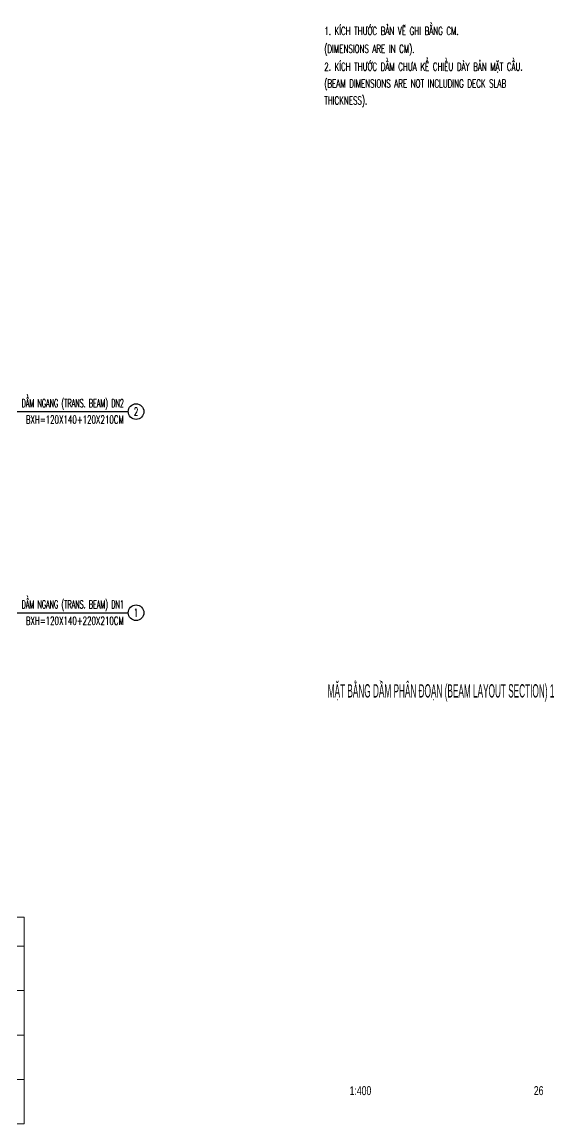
# Model space of a CAD drawing. Extents: x -687 to 941179, y -259 to 135874.
# Drawn here: x 784753 to 789541, y 92434 to 102349 of the extents above; entities that cross this region are included whole.
import ezdxf
from ezdxf.enums import TextEntityAlignment as Align

# ---------------------------------------------------------------- set-up
doc = ezdxf.new("R2010")
doc.units = 0
doc.header["$MEASUREMENT"] = 0
doc.layers.get('0').update_dxf_attribs({"color": 6, "linetype": 'CONTINUOUS'})
for name, color, linetype in [('Khung', 1, 'CONTINUOUS'), ('Kich thuoc', 2, 'CONTINUOUS'), ('Net vang', 2, 'CONTINUOUS'), ('Text', 4, 'CONTINUOUS'), ('vien', 3, 'CONTINUOUS')]:
    doc.layers.add(name, color=color, linetype=linetype)
doc.styles.add('CMB-2', font='Vhavanb.ttf', dxfattribs={"width": 1.5, "height": 2})
doc.styles.add('Kichthuoc', font='romans.shx', dxfattribs={"width": 0.5})
doc.styles.get("Standard").update_dxf_attribs({"font": 'vnsimpleh.shx', "width": 0.65})
doc.styles.add('Ten', font='Vharialn.ttf')
doc.dimstyles.new('Le 400', dxfattribs={"dimscale": 400, "dimtxt": 0.2, "dimasz": 0.15, "dimexe": 0.1, "dimexo": 0.2, "dimgap": 0.1, "dimtad": 1, "dimdec": 0, "dimzin": 0, "dimdsep": 46, "dimtxsty": 'Kichthuoc', "dimblk": 'ARCHTICK', "dimcen": 0, "dimdle": 0.1, "dimclrd": 4, "dimclre": 4, "dimclrt": 256, "dimadec": 0, "dimazin": 0, "dimtfac": 1, "dimtdec": 0, "dimtix": 1, "dimtmove": 2, "dimatfit": 3, "dimfxl": 1, "dimtolj": 1, "dimtzin": 0, "dimarcsym": 0})

# ---------------------------------------------------------------- blocks, each defined once
blk = doc.blocks.new('_ArchTick')
at = {"color": 0, "linetype": 'ByBlock', "const_width": 0.15}
blk.add_lwpolyline([(-0.5, -0.5), (0.5, 0.5)], dxfattribs=at)

msp = doc.modelspace()

# ---------------------------------------------------------------- linework, layer by layer
at = {"layer": 'Khung', "lineweight": 0}
for p, q in [((780684.4, 94294.3), (784771.7, 94294.3)), ((784771.7, 92434), (784771.7, 94294.3)), ((780684.4, 94034), (784771.7, 94034)), ((780684.4, 92434), (784771.7, 92434))]:
    msp.add_line(p, q, dxfattribs=at)
at = {"layer": 'Net vang'}
for centre in [(785779.8, 98844.3), (785779.8, 97034.3)]:
    msp.add_circle(centre, 70, dxfattribs=at)
at = {"layer": 'vien', "lineweight": 0}
for p, q in [((780684.4, 93634), (784771.7, 93634)), ((780684.4, 93234), (784771.7, 93234)), ((776819.6, 92834), (784771.7, 92834))]:
    msp.add_line(p, q, dxfattribs=at)

# ---------------------------------------------------------------- texts
at = {"layer": 'Text', "width": 0.65}
for s, p in [('1. kÝch th\xadíc b¶n vÏ ghi b»ng cm.', (787473.6, 102232.9)), ('(dimensions are in cm).', (787473.6, 102072.9))]:
    msp.add_text(s, height=71.995, dxfattribs=at).set_placement(p)
at = {"layer": 'Text', "lineweight": 0, "width": 0.65}
for s, p in [('2. kÝch th\xadíc dÇm ch\xada kÓ chiÒu dµy b¶n mÆt cÇu.', (787473.6, 101911.6)), ('(beam dimensions are not including deck slab ', (787473.6, 101759.8)), ('thickness).', (787473.6, 101608))]:
    msp.add_text(s, height=72, dxfattribs=at).set_placement(p)
at = {"layer": 'Text'}
for s, width, p in [('dÇm ngang (trans. beam) dn2', 0.5, (785669.6, 98883.7)), ('bXh=120X140+120x210cm', 0.65, (785669.6, 98736)), ('dÇm ngang (trans. beam) dn1', 0.5, (785669.6, 97073.7)), ('bXh=120X140+220x210cm', 0.65, (785669.6, 96926))]:
    msp.add_text(s, height=72, dxfattribs=dict(at, width=width)).set_placement(p, align=Align.RIGHT)
at = {"layer": 'Text', "width": 0.65}
for s, p in [('2', (785779.8, 98844.3)), ('1', (785779.8, 97034.3))]:
    msp.add_text(s, height=72, dxfattribs=at).set_placement(p, align=Align.MIDDLE)
at = {"layer": 'Text', "style": 'CMB-2', "width": 0.462035}
msp.add_text('MÆt b»ng dÇm ph©n ®o¹n (beam layout section) 1', height=120, dxfattribs=at).set_placement((787504.4, 96271.1), (789544.4, 96271.1), align=Align.FIT)
at = {"layer": 'Text', "style": 'Ten', "width": 0.85}
for s, p in [('1:400', (787799.2, 92693.9)), ('26', (789402.9, 92693.9))]:
    msp.add_text(s, height=80, dxfattribs=at).set_placement(p, align=Align.CENTER)

# ---------------------------------------------------------------- leaders
at = {"layer": 'Kich thuoc'}
for points in [[(782508.1, 98844.3), (784896.1, 98844.3)], [(783528.1, 98844.3), (785709.8, 98844.3)], [(784038.1, 98844.3), (785709.8, 98844.3)], [(783018.1, 97034.3), (785709.8, 97034.3)], [(784548.1, 97034.3), (785709.8, 97034.3)]]:
    msp.add_leader(points, dimstyle='Le 400', override={"dimtad": 0, "dimclrd": 256}, dxfattribs=at)

doc.saveas('drawing.dxf')
